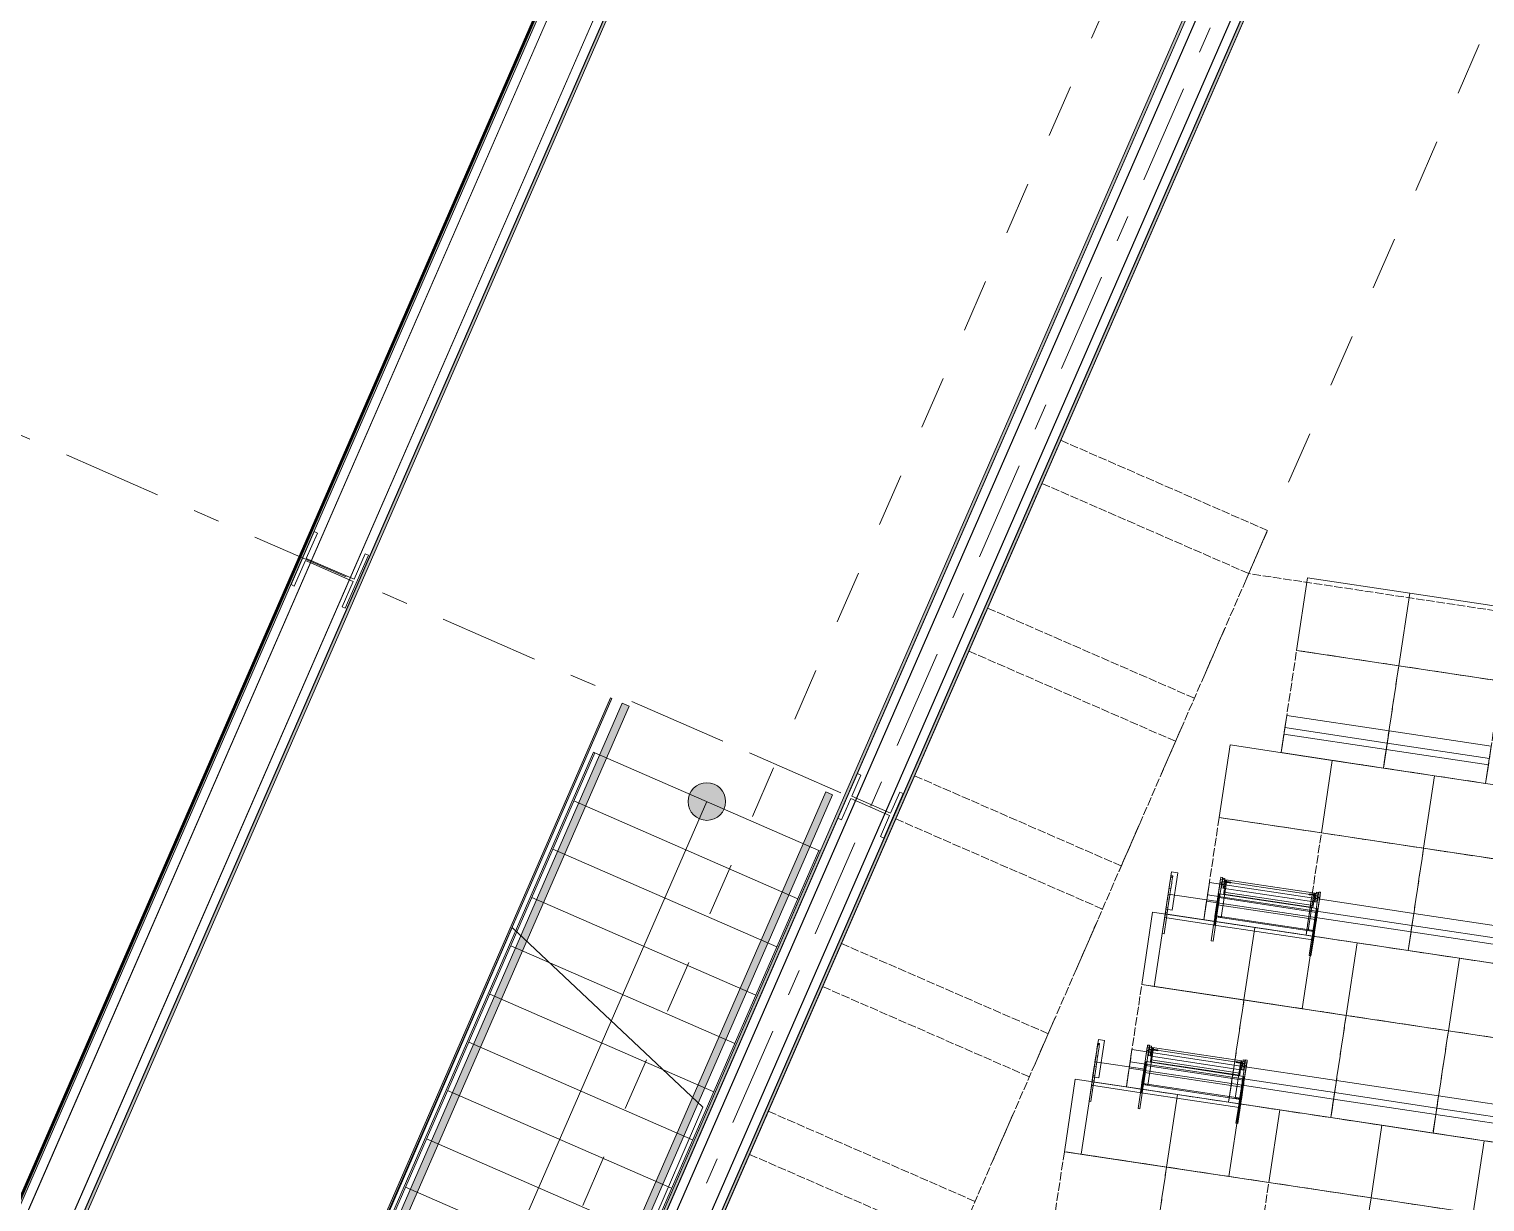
# Model space of a CAD drawing. Header units: millimetres. Extents: x -50172 to 74273, y -80883 to 11206.
# Drawn here: x -38031 to -30285, y -61034 to -54797 of the extents above; entities that cross this region are included whole.
import ezdxf
from ezdxf.enums import TextEntityAlignment as Align

# ---------------------------------------------------------------- set-up
doc = ezdxf.new("R2010")
doc.units = ezdxf.units.MM
doc.header["$MEASUREMENT"] = 0
for name, pattern in [('Dashed', [564.444447, 282.222223, -282.222223]), ('Double Dashed', [1093.611073, 529.166651, -211.666656, 141.111112, -211.666656]), ('Hidden Line', [55, 45, -10])]:
    doc.linetypes.add(name, pattern=pattern)
for name, color, linetype in [('A-25-M_Wall_Ext', 7, 'Continuous'), ('A-25-M_Wall_Int', 7, 'Continuous'), ('A-95-MC_Marker_Section_P2.Marker', 7, 'Continuous'), ('COLUMN.IFC Import', 7, 'Continuous'), ('New_A-05-M_Gross_Int_Circulation', 7, 'Continuous'), ('New_A-05-M_Gross_Int_Plant', 7, 'Continuous'), ('New_A-15-MG_Structural_Grid_Phase_2', 7, 'Continuous'), ('New_A-25-M_Wall_Int', 7, 'Continuous'), ('New_A-35-M_FFE-Zone', 7, 'Continuous'), ('New_A-35-M_FFE_Fixed', 7, 'Continuous')]:
    doc.layers.add(name, color=color, linetype=linetype)
for name, color, linetype, lineweight in [('A-25-M_Wall_Ext_Pen_No__1', 7, 'Continuous', 13), ('A-25-M_Wall_Int_Pen_No__1', 7, 'Continuous', 13), ('A-95-MC_Marker_Section_P2.Marker_Pen_No__1', 7, 'Continuous', 13), ('COLUMN.IFC Import_Pen_No__2', 8, 'Continuous', 15), ('New_A-25-M_Wall_Int_Pen_No__1', 7, 'Continuous', 13), ('New_A-30-M_Stair_Pen_No__1', 7, 'Continuous', 13), ('New_A-30-M_Stair_Pen_No__121', 255, 'Continuous', 0), ('New_A-30-M_Stair_Pen_No__191', 7, 'Continuous', 5), ('New_A-30-M_Stair_Pen_No__2', 8, 'Continuous', 15), ('New_A-35-M_FFE_Fixed_Pen_No__101', 252, 'Continuous', 15), ('New_A-35-M_FFE_Fixed_Pen_No__93', 8, 'Continuous', 13), ('New_A-95-P_Drawing_Pen_No__1', 7, 'Continuous', 13), ('New_ArchiCAD Zone Stamps_Pen_No__6', 7, 'Continuous', 35), ('New_ArchiCAD Zone Stamps_Pen_No__9', 7, 'Continuous', 13)]:
    doc.layers.add(name, color=color, linetype=linetype, lineweight=lineweight)
for name, color, linetype, lineweight, true_color in [('A-25-M_Wall_Ext_Pen_No__107', 7, 'Continuous', 15, 0xa6a6a6), ('A-25-M_Wall_Int_Pen_No__107', 7, 'Continuous', 15, 0xa6a6a6), ('A-25-M_Wall_Int_Pen_No__81', 7, 'Continuous', 20, 0x6a6a6a), ('New_A-05-M_Gross_Int_Circulation_Pen_No__74', 7, 'Continuous', 20, 0x606060), ('New_A-05-M_Gross_Int_Plant_Pen_No__74', 7, 'Continuous', 20, 0x606060), ('New_A-15-MG_Structural_Grid_Phase_2_Pen_No__222', 7, 'Continuous', 13, 0x65af33), ('New_A-25-M_Wall_Int_Pen_No__107', 7, 'Continuous', 15, 0xa6a6a6), ('New_A-25-M_Wall_Int_Pen_No__27', 7, 'Continuous', 50, 0x2a2a2a), ('New_A-25-M_Wall_Int_Pen_No__81', 7, 'Continuous', 20, 0x6a6a6a), ('New_A-35-M_FFE-Zone_Pen_No__74', 7, 'Continuous', 20, 0x606060), ('New_A-35-M_FFE_Fixed_Pen_No__102', 7, 'Continuous', 15, 0xcccccc)]:
    doc.layers.add(name, color=color, linetype=linetype, lineweight=lineweight, true_color=true_color)
doc.styles.add('GENERATED_STYLE_1', font='')
doc.styles.add('GENERATED_STYLE_3', font='')
doc.styles.add('GENERATED_STYLE_4', font='')
doc.styles.get('GENERATED_STYLE_1').set_extended_font_data('Arial', bold=True)
doc.styles.get('GENERATED_STYLE_3').set_extended_font_data('Arial')
doc.styles.get('GENERATED_STYLE_4').set_extended_font_data('Swis721 BT')
pattern_1 = [(60, (0, 0), (-43.30127, 25), []), (120, (0, 0), (43.30127, 25), [])]

# ---------------------------------------------------------------- blocks, each defined once
blk = doc.blocks.new('Lecture 1 First_INB 114R_2_1', base_point=(-22395.8, -55564.1))
at = {"layer": 'New_A-35-M_FFE-Zone_Pen_No__74', "linetype": 'Continuous'}
blk.add_line((-29877.6, -50873.6), (-37818.1, -69083.5), dxfattribs=at)
at = {"layer": 'New_ArchiCAD Zone Stamps_Pen_No__9'}
for tag, height, style, p in [('ROOM_NAME', 250, 'GENERATED_STYLE_1', (-23019.3, -54095.7)), ('zoneNameLine2', 250, 'GENERATED_STYLE_1', (-23207.8, -54527.8)), ('ROOM_NUMBER', 200, 'GENERATED_STYLE_3', (-23396.2, -54948.5)), ('measuredAreaCode', 200, 'GENERATED_STYLE_3', (-23553.2, -55308.6)), ('DUMMY_649', 200, 'GENERATED_STYLE_3', (-23245.8, -55442.7)), ('DUMMY_650', 200, 'GENERATED_STYLE_3', (-22616.7, -55717)), ('DUMMY_651', 133.3, 'GENERATED_STYLE_3', (-22337.4, -55823.6))]:
    blk.add_attdef(tag, text='', height=height, rotation=336.44041, dxfattribs=dict(at, style=style)).set_placement(p, align=Align.TOP_LEFT)
blk = doc.blocks.new('VENTS__3_1', base_point=(-30958.5, -71277.4))
at = {"layer": 'New_A-05-M_Gross_Int_Plant_Pen_No__74', "linetype": 'Continuous'}
blk.add_arc((-26782.7, -43787.3), 28124.1, 246.43121, 336.44961, dxfattribs=at)
at = {"layer": 'New_ArchiCAD Zone Stamps_Pen_No__6'}
for tag, height, style, p in [('ROOM_NAME', 250, 'GENERATED_STYLE_1', (-31302.6, -70145.2)), ('zoneNameLine2', 250, 'GENERATED_STYLE_1', (-31491, -70577.3)), ('measuredAreaCode', 200, 'GENERATED_STYLE_3', (-31679.5, -70998)), ('DUMMY_649', 200, 'GENERATED_STYLE_3', (-31372.1, -71132.1)), ('DUMMY_650', 200, 'GENERATED_STYLE_3', (-30882.7, -71345.4)), ('DUMMY_651', 133.3, 'GENERATED_STYLE_3', (-30603.4, -71452))]:
    blk.add_attdef(tag, text='', height=height, rotation=336.44041, dxfattribs=dict(at, style=style)).set_placement(p, align=Align.TOP_LEFT)
blk = doc.blocks.new('Stair 07 _INB 1162_12_1', base_point=(-38481.3, -67611.3))
at = {"layer": 'New_A-05-M_Gross_Int_Circulation_Pen_No__74', "linetype": 'Continuous'}
for p, q in [((-35461.1, -59574.7), (-38097.2, -65664.2)), ((-34446.5, -60530.3), (-35461.1, -59574.7)), ((-38092.7, -68962.8), (-34446.5, -60530.3))]:
    blk.add_line(p, q, dxfattribs=at)
at = {"layer": 'New_ArchiCAD Zone Stamps_Pen_No__9'}
for tag, height, style, p in [('ROOM_NAME', 250, 'GENERATED_STYLE_1', (-38720.6, -66310.5)), ('zoneNameLine2', 250, 'GENERATED_STYLE_1', (-38909, -66742.6)), ('ROOM_NUMBER', 200, 'GENERATED_STYLE_3', (-39097.4, -67163.3)), ('measuredAreaCode', 200, 'GENERATED_STYLE_3', (-39254.5, -67523.4)), ('DUMMY_649', 200, 'GENERATED_STYLE_3', (-38947.1, -67657.5)), ('DUMMY_650', 200, 'GENERATED_STYLE_3', (-38457.7, -67870.9)), ('DUMMY_651', 133.3, 'GENERATED_STYLE_3', (-38178.4, -67977.4))]:
    blk.add_attdef(tag, text='', height=height, rotation=336.44041, dxfattribs=dict(at, style=style)).set_placement(p, align=Align.TOP_LEFT)
blk = doc.blocks.new('Wall_8_1', base_point=(-37960.4, -69409.9))
at = {"layer": 'New_A-25-M_Wall_Int_Pen_No__107', "linetype": 'Continuous'}
for points in [[(-31081, -53596.2), (-37154.1, -67523.3), (-37140.3, -67529.3), (-31067.2, -53602.2)], [(-37415.3, -67409.4), (-37401.6, -67415.4), (-31471.9, -53817.2), (-31485.7, -53811.2)]]:
    blk.add_hatch(color=256, dxfattribs=at).paths.add_polyline_path(points)
at = {"layer": 'New_A-25-M_Wall_Int_Pen_No__81', "linetype": 'Continuous', "lineweight": 0, "true_color": 0x353535}
for points in [[(-31283.6, -53507.8), (-37356.6, -67435), (-37355.7, -67435.4), (-31282.6, -53508.2)], [(-37401.6, -67415.4), (-37400.6, -67415.8), (-31357.5, -53557.3), (-31358.4, -53556.9)], [(-31126.8, -53576.2), (-37199.9, -67503.3), (-37199, -67503.7), (-31125.9, -53576.6)], [(-31081.9, -53595.8), (-37155, -67522.9), (-37154.1, -67523.3), (-31081, -53596.2)]]:
    blk.add_hatch(color=250, dxfattribs=at).paths.add_polyline_path(points)
at = {"layer": 'New_A-25-M_Wall_Int_Pen_No__1', "linetype": 'Continuous'}
for p, q in [((-37356.6, -67435), (-31283.6, -53507.8)), ((-37355.7, -67435.4), (-31282.6, -53508.2)), ((-37400.6, -67415.8), (-31357.5, -53557.3)), ((-37199.9, -67503.3), (-31126.8, -53576.2)), ((-37199, -67503.7), (-31125.9, -53576.6)), ((-37155, -67522.9), (-31081.9, -53595.8)), ((-37154.1, -67523.3), (-31081, -53596.2)), ((-37401.6, -67415.4), (-31471.9, -53817.2))]:
    blk.add_line(p, q, dxfattribs=at)
at = {"layer": 'New_A-25-M_Wall_Int_Pen_No__1', "linetype": 'Continuous', "flags": 128}
for points in [[(-37140.3, -67529.3), (-31067.2, -53602.2)], [(-31485.7, -53811.2), (-37415.3, -67409.4)]]:
    blk.add_lwpolyline(points, dxfattribs=at)
blk = doc.blocks.new('Wall_90_1', base_point=(-32819.6, -48952))
at = {"layer": 'New_A-25-M_Wall_Int_Pen_No__81', "linetype": 'Continuous', "lineweight": 0, "true_color": 0x353535}
blk.add_hatch(color=250, dxfattribs=at).paths.add_polyline_path([(-32819.6, -48952), (-38862.9, -62811.4), (-38862, -62811.8), (-32818.6, -48952.4)])
at = {"layer": 'New_A-25-M_Wall_Int_Pen_No__27', "linetype": 'Continuous', "flags": 128}
for points in [[(-32819.6, -48952), (-38862.9, -62811.4)], [(-38862, -62811.8), (-32818.6, -48952.4)]]:
    blk.add_lwpolyline(points, dxfattribs=at)
blk = doc.blocks.new('Wall_156_1', base_point=(-38294.6, -69816.9))
at = {"layer": 'A-25-M_Wall_Ext_Pen_No__107', "linetype": 'Continuous', "lineweight": 0, "true_color": 0x535353}
for points in [[(-38161.1, -69523.8, 0.417286), (-920.9, -54882.6), (-922.8, -54881.8, -0.417285), (-38160.3, -69522)], [(-38224.1, -69662.2, 0.417299), (-781.4, -54943), (-783.3, -54942.2, -0.417299), (-38223.3, -69660.3)]]:
    blk.add_hatch(color=251, dxfattribs=at).paths.add_polyline_path(points)
at = {"layer": 'A-25-M_Wall_Ext_Pen_No__107', "linetype": 'Continuous'}
h = blk.add_hatch(dxfattribs=at)
h.set_pattern_fill('Plaster_0001', color=256, style=0, pattern_type=2)
h.set_pattern_definition([(201.458, (0, 0), (-63.3617, 161.19955), [0, -100]), (201.458, (-14.85, -98.89), (-63.3617, 161.19955), [0, -100])])
h.paths.add_polyline_path([(-38160.3, -69522, 0.417285), (-922.8, -54881.8), (-936.5, -54875.8, -0.417284), (-38154.1, -69508.4)])
h = blk.add_hatch(dxfattribs=at)
h.set_pattern_fill('Batt_Insulation_0001', color=256, style=0, pattern_type=2)
h.set_pattern_definition(pattern_1)
h.paths.add_polyline_path([(-38283.4, -69792.3, 0.417312), (-650.2, -54999.7), (-673.1, -54989.8, -0.41731), (-38273, -69769.5)])
h = blk.add_hatch(dxfattribs=at)
h.set_pattern_fill('Batt_Insulation_0001', color=256, style=0, pattern_type=2)
h.set_pattern_definition(pattern_1)
h.paths.add_polyline_path([(-38273, -69769.5, 0.41731), (-673.1, -54989.8), (-764.9, -54950.1, -0.417301), (-38231.6, -69678.5)])
h = blk.add_hatch(dxfattribs=at)
h.set_pattern_fill('Plywood_0001', color=256, style=0, pattern_type=2)
h.set_pattern_definition([(0, (0, 0), (0, 200), [])])
h.paths.add_polyline_path([(-38231.6, -69678.5, 0.417301), (-764.9, -54950.1), (-781.4, -54943, -0.417299), (-38224.1, -69662.2)])
blk.add_hatch(color=256, dxfattribs=at).paths.add_polyline_path([(-38294.6, -69816.9, 0.417314), (-625.4, -55010.5), (-650.2, -54999.7, -0.417312), (-38283.4, -69792.3)])
at = {"layer": 'A-25-M_Wall_Ext_Pen_No__1', "linetype": 'Continuous'}
for radius, start, end in [(28147.8, 246.16247, 336.76276), (28145.8, 246.16252, 336.76277), (28130.8, 246.16287, 336.76285), (28417.8, 246.15624, 336.76122), (28317.8, 246.15854, 336.76179), (28299.8, 246.15895, 336.76189), (28297.8, 246.159, 336.7619), (28469.8, 246.15506, 336.76093), (28442.8, 246.15567, 336.76108)]:
    blk.add_arc((-26785.3, -43777.2), radius, start, end, dxfattribs=at)
blk = doc.blocks.new('Wall_174_1', base_point=(-32635.2, -49419.9))
at = {"layer": 'A-25-M_Wall_Int_Pen_No__107', "linetype": 'Continuous'}
for points in [[(-38684.5, -62442.2), (-32810.9, -48972.3), (-32818.7, -48952.6), (-38698.2, -62436.2)], [(-34074.2, -52682.5), (-38546.4, -62938.5), (-38532.6, -62944.5), (-34060.5, -52688.5)]]:
    blk.add_hatch(color=256, dxfattribs=at).paths.add_polyline_path(points)
at = {"layer": 'A-25-M_Wall_Int_Pen_No__81', "linetype": 'Continuous', "lineweight": 0, "true_color": 0x353535}
for points in [[(-38695.5, -62470), (-32810.4, -48973.6), (-32810.9, -48972.3), (-38696.5, -62469.7)], [(-38798.4, -62828.6), (-32785.1, -49038.1), (-32785.6, -49036.8), (-38799.4, -62828.2)], [(-38591.3, -62919), (-32668.3, -49335.6), (-32668.8, -49334.3), (-38592.2, -62918.6)], [(-34069.1, -52668.4), (-38547.3, -62938.1), (-38546.4, -62938.5), (-34068.2, -52668.8)]]:
    blk.add_hatch(color=250, dxfattribs=at).paths.add_polyline_path(points)
at = {"layer": 'A-25-M_Wall_Int_Pen_No__1', "linetype": 'Continuous'}
for p, q in [((-38695.5, -62470), (-32810.4, -48973.6)), ((-38684.5, -62442.2), (-32810.9, -48972.3)), ((-38799.4, -62828.2), (-32785.6, -49036.8)), ((-38798.4, -62828.6), (-32785.1, -49038.1)), ((-38592.2, -62918.6), (-32668.8, -49334.3)), ((-38591.3, -62919), (-32668.3, -49335.6)), ((-38547.3, -62938.1), (-32643.5, -49398.8)), ((-38546.4, -62938.5), (-34068.2, -52668.8))]:
    blk.add_line(p, q, dxfattribs=at)
at = {"layer": 'A-25-M_Wall_Int_Pen_No__1', "linetype": 'Continuous', "flags": 128}
for points in [[(-32818.7, -48952.6), (-38698.2, -62436.2)], [(-38532.6, -62944.5), (-34060.5, -52688.5)]]:
    blk.add_lwpolyline(points, dxfattribs=at)
blk = doc.blocks.new('Standard grid marker_2')
at = {"layer": 'New_A-15-MG_Structural_Grid_Phase_2_Pen_No__222', "linetype": 'Double Dashed'}
for p, q in [((705.1, 0), (13419.3, 0)), ((13419.3, 0), (14124.4, 0))]:
    blk.add_line(p, q, dxfattribs=at)
at = {"layer": 'New_A-15-MG_Structural_Grid_Phase_2_Pen_No__222', "style": 'GENERATED_STYLE_4'}
blk.add_attdef('AC_MarkerText_1', text='', height=350, rotation=359.99987, dxfattribs=at).set_placement((-500, 42.7), align=Align.MIDDLE_CENTER)
blk = doc.blocks.new('Standard grid marker_7')
at = {"layer": 'New_A-15-MG_Structural_Grid_Phase_2_Pen_No__222', "linetype": 'Double Dashed'}
blk.add_line((2590.6, 0), (19508, 0), dxfattribs=at)
at = {"layer": 'New_A-15-MG_Structural_Grid_Phase_2_Pen_No__222', "style": 'GENERATED_STYLE_4'}
for tag, p in [('AC_MarkerText_1_0', (-500, 43.3)), ('AC_MarkerText_1_1', (22598.6, 43.3))]:
    blk.add_attdef(tag, text='', height=350, rotation=90, dxfattribs=at).set_placement(p, align=Align.MIDDLE_CENTER)
blk = doc.blocks.new('Standard grid marker_24')
at = {"layer": 'New_A-15-MG_Structural_Grid_Phase_2_Pen_No__222', "linetype": 'Double Dashed'}
blk.add_arc((0, 0), 27977.6, 0, 90.63597, dxfattribs=at)
at = {"layer": 'New_A-15-MG_Structural_Grid_Phase_2_Pen_No__222', "style": 'GENERATED_STYLE_4'}
blk.add_attdef('AC_MarkerText_1', text='', height=350, rotation=90.30663, dxfattribs=at).set_placement((-1326.2, 28008), align=Align.MIDDLE_CENTER)
blk = doc.blocks.new('Stair 07')
at = {"layer": 'New_A-30-M_Stair_Pen_No__2', "linetype": 'Continuous'}
blk.add_hatch(color=256, dxfattribs=at).paths.add_polyline_path([(100, 650, 1), (-100, 650, 1)])
at = {"layer": 'New_A-30-M_Stair_Pen_No__1', "linetype": 'Continuous'}
for p, q in [((0, 1308), (7460, 1308)), ((0, 1300), (0, 1308)), ((0, 1300), (7460, 1300)), ((0, 1300), (0, 0)), ((0, 1300), (0, 0)), ((280, 1300), (280, 0)), ((560, 1300), (560, 0)), ((840, 1300), (840, 0)), ((1120, 1300), (1120, 0)), ((1400, 1300), (1400, 0)), ((1680, 1300), (1680, 0)), ((1960, 1300), (1960, 0)), ((2240, 1300), (2240, 0)), ((2520, 1300), (2520, 0)), ((0, 650), (7460, 650)), ((0, 0), (7460, 0)), ((0, -8), (0, 0)), ((0, -8), (7460, -8))]:
    blk.add_line(p, q, dxfattribs=at)
blk.add_circle((0, 650), 100, dxfattribs=at)
blk = doc.blocks.new('Column 18')
at = {"layer": 'COLUMN.IFC Import_Pen_No__2', "linetype": 'Continuous'}
for p, q in [((-129.4, 133.35), (129.4, 133.35)), ((-129.4, 112.85), (-129.4, 133.35)), ((-6.4, 112.85), (-129.4, 112.85)), ((-6.4, -112.85), (-6.4, 112.85)), ((6.4, 112.85), (6.4, -112.85)), ((129.4, 112.85), (6.4, 112.85)), ((129.4, 133.35), (129.4, 112.85)), ((-129.4, -112.85), (-6.4, -112.85)), ((-129.4, -133.35), (-129.4, -112.85)), ((129.4, -133.35), (-129.4, -133.35)), ((6.4, -112.85), (129.4, -112.85)), ((129.4, -112.85), (129.4, -133.35))]:
    blk.add_line(p, q, dxfattribs=at)
blk = doc.blocks.new('Column 165')
at = {"layer": 'COLUMN.IFC Import_Pen_No__2', "linetype": 'Continuous'}
for p, q in [((-153.7, 157.25), (153.7, 157.25)), ((-153.7, 138.55), (-153.7, 157.25)), ((153.7, 157.25), (153.7, 138.55)), ((-6, 138.55), (-153.7, 138.55)), ((-6, -138.55), (-6, 138.55)), ((6, 138.55), (6, -138.55)), ((153.7, 138.55), (6, 138.55)), ((-153.7, -138.55), (-6, -138.55)), ((-153.7, -157.25), (-153.7, -138.55)), ((6, -138.55), (153.7, -138.55)), ((153.7, -138.55), (153.7, -157.25)), ((153.7, -157.25), (-153.7, -157.25))]:
    blk.add_line(p, q, dxfattribs=at)
blk = doc.blocks.new('Montpelier with surface-row end_2')
at = {"layer": 'New_A-35-M_FFE_Fixed_Pen_No__93', "linetype": 'Continuous'}
for p, q in [((390, 795.2), (0, 795.2)), ((0, 795.2), (0, 0)), ((285, 800), (370, 800)), ((285, 790.4), (285, 800)), ((285, 790.4), (370, 790.4)), ((370, 800), (371, 800)), ((370, 790.4), (370, 800)), ((370, 268.3), (370, 795.2)), ((370, 795.2), (414.6, 795.2)), ((370, 790.4), (371, 790.4)), ((371, 800), (397.3, 800)), ((371, 790.4), (371, 800)), ((371, 790.4), (397.3, 790.4)), ((390, 0), (390, 795.2)), ((397.3, 790.4), (397.3, 800)), ((397.3, 800), (424.7, 800)), ((397.3, 790.4), (424.7, 790.4)), ((414.6, 795.2), (415.5, 795.2)), ((414.6, 268.3), (414.6, 795.2)), ((415.5, 795.2), (416.5, 795.2)), ((416, 799.5), (616, 799.5)), ((416, 799.5), (416, 766)), ((416.5, 795.2), (417.4, 795.2)), ((417.4, 795.2), (418.3, 795.2)), ((418.3, 795.2), (419, 795.2)), ((419, 795.2), (419.6, 795.2)), ((419.6, 795.2), (420, 795.2)), ((420, 795.2), (420.2, 795.2)), ((420.2, 268.3), (420.2, 795.2)), ((420.2, 795.2), (480, 795.2)), ((424.7, 790.4), (424.7, 800)), ((424.7, 800), (470.9, 800)), ((424.7, 790.4), (470.9, 790.4)), ((470.9, 800), (477.4, 800)), ((470.9, 790.4), (470.9, 800)), ((470.9, 790.4), (477.4, 790.4)), ((477.4, 800), (478.6, 800)), ((477.4, 790.4), (477.4, 800)), ((477.4, 790.4), (478.6, 790.4)), ((478.6, 800), (480.7, 800)), ((478.6, 790.4), (480.7, 790.4)), ((480, 795.2), (482.5, 795.2)), ((480, 268.3), (480, 795.2)), ((480.7, 800), (483.7, 800)), ((480.7, 790.4), (483.7, 790.4)), ((482.5, 795.2), (485.7, 795.2)), ((483.7, 800), (487.4, 800)), ((483.7, 790.4), (487.4, 790.4)), ((485.7, 795.2), (489.5, 795.2)), ((487.4, 800), (491.7, 800)), ((487.4, 790.4), (491.7, 790.4)), ((489.5, 795.2), (493.9, 795.2)), ((491.7, 800), (496.6, 800)), ((491.7, 790.4), (496.6, 790.4)), ((493.9, 795.2), (499, 795.2)), ((496.6, 800), (501.7, 800)), ((496.6, 790.4), (501.7, 790.4)), ((499, 795.2), (504.7, 795.2)), ((501.7, 800), (507.1, 800)), ((501.7, 790.4), (507.1, 790.4)), ((504.7, 795.2), (511, 795.2)), ((507.1, 800), (597.9, 800)), ((507.1, 790.4), (507.1, 800)), ((507.1, 790.4), (597.9, 790.4)), ((511, 795.2), (517.9, 795.2)), ((517.9, 795.2), (525.2, 795.2)), ((517.9, 268.3), (517.9, 795.2)), ((525.2, 795.2), (530.9, 795.2)), ((530.9, 795.2), (535, 795.2)), ((535, 795.2), (537.4, 795.2)), ((537.4, 795.2), (538.2, 795.2)), ((538.2, 268.3), (538.2, 795.2)), ((571.6, 787.5), (573.6, 787.5)), ((571.6, 787.5), (571.6, 778.3)), ((571.6, 778.3), (573.6, 778.3)), ((571.6, 777.5), (572.4, 777.5)), ((571.6, 777.5), (571.6, 771.7)), ((572.4, 777.5), (574.9, 777.5)), ((573.6, 787.5), (579.3, 787.5)), ((573.6, 778.3), (579.3, 778.3)), ((574.9, 777.5), (578.9, 777.5)), ((578.9, 777.5), (584, 777.5)), ((579.3, 787.5), (587.8, 787.5)), ((579.3, 778.3), (587.8, 778.3)), ((584, 777.5), (590.1, 777.5)), ((587.8, 787.5), (597.9, 787.5)), ((587.8, 778.3), (597.9, 778.3)), ((589.7, 790.7), (590.2, 790.7)), ((589.7, 790.7), (589.7, 778.3)), ((589.7, 778.3), (590.2, 778.3)), ((590.1, 777.5), (596.6, 777.5)), ((590.2, 790.7), (591.7, 790.7)), ((590.2, 778.3), (591.7, 778.3)), ((591.7, 790.7), (594, 790.7)), ((591.7, 778.3), (594, 778.3)), ((592.1, 790.7), (592.7, 790.7)), ((592.1, 790.7), (592.1, 778.3)), ((592.1, 778.3), (592.7, 778.3)), ((592.7, 790.7), (594.2, 790.7)), ((592.7, 778.3), (594.2, 778.3)), ((594, 790.7), (596.7, 790.7)), ((594, 778.3), (596.7, 778.3)), ((594.2, 790.7), (596.5, 790.7)), ((594.2, 778.3), (596.5, 778.3)), ((596.5, 790.7), (599.1, 790.7)), ((596.5, 778.3), (599.1, 778.3)), ((596.6, 777.5), (603.3, 777.5)), ((596.7, 790.7), (599.4, 790.7)), ((596.7, 778.3), (599.4, 778.3)), ((597.9, 800), (608.1, 800)), ((597.9, 790.4), (597.9, 800)), ((597.9, 790.4), (608.1, 790.4)), ((597.9, 787.5), (608, 787.5)), ((597.9, 778.3), (608, 778.3)), ((599.1, 790.7), (601.8, 790.7)), ((599.1, 778.3), (601.8, 778.3)), ((599.4, 790.7), (601.6, 790.7)), ((599.4, 778.3), (601.6, 778.3)), ((601.6, 790.7), (603.2, 790.7)), ((601.6, 778.3), (603.2, 778.3)), ((601.8, 790.7), (604.1, 790.7)), ((601.8, 778.3), (604.1, 778.3)), ((603.2, 790.7), (603.7, 790.7)), ((603.2, 778.3), (603.7, 778.3)), ((603.3, 777.5), (609.5, 777.5)), ((603.7, 790.7), (603.7, 778.3)), ((604.1, 790.7), (605.6, 790.7)), ((604.1, 778.3), (605.6, 778.3)), ((605.6, 790.7), (606.1, 790.7)), ((605.6, 778.3), (606.1, 778.3)), ((606.1, 790.7), (606.1, 778.3)), ((608, 787.5), (616.5, 787.5)), ((608, 778.3), (616.5, 778.3)), ((608.1, 800), (617, 800)), ((608.1, 790.4), (617, 790.4)), ((609.5, 777.5), (609.5, 771.7)), ((616, 799.5), (616, 766)), ((616.5, 787.5), (622.2, 787.5)), ((616.5, 778.3), (622.2, 778.3)), ((617, 800), (623.5, 800)), ((617, 790.4), (623.5, 790.4)), ((622.2, 787.5), (624.2, 787.5)), ((622.2, 778.3), (624.2, 778.3)), ((623.5, 800), (626.7, 800)), ((623.5, 790.4), (626.7, 790.4)), ((624.2, 787.5), (624.2, 778.3)), ((626.7, 790.4), (626.7, 800)), ((416, 766), (616, 766)), ((541.1, 291.7), (541.1, 771.7)), ((541.1, 771.7), (541.7, 771.7)), ((541.7, 771.7), (543.1, 771.7)), ((543.1, 771.7), (545.3, 771.7)), ((545.3, 771.7), (548.1, 771.7)), ((548.1, 771.7), (551.8, 771.7)), ((551.8, 771.7), (552.7, 771.7)), ((551.8, 291.7), (551.8, 771.7)), ((552.7, 771.7), (554.3, 771.7)), ((554.3, 771.7), (556.3, 771.7)), ((556.3, 771.7), (558.8, 771.7)), ((558.8, 771.7), (561.5, 771.7)), ((561.5, 771.7), (564.4, 771.7)), ((564.4, 771.7), (567.4, 771.7)), ((567.4, 771.7), (570.4, 771.7)), ((570.4, 771.7), (607, 771.7)), ((570.4, 291.7), (570.4, 771.7)), ((571.6, 771.7), (572.4, 771.7)), ((572.4, 771.7), (574.9, 771.7)), ((574.9, 771.7), (578.9, 771.7)), ((578.9, 771.7), (584, 771.7)), ((584, 771.7), (590.1, 771.7)), ((590.1, 771.7), (596.6, 771.7)), ((596.6, 771.7), (603.3, 771.7)), ((603.3, 771.7), (609.5, 771.7)), ((604.5, 771.7), (604.5, 743)), ((604.5, 771.7), (609.5, 771.7)), ((604.5, 743), (609.5, 743)), ((607, 771.7), (609.5, 771.7)), ((607, 291.7), (607, 771.7)), ((609.5, 771.7), (609.5, 743)), ((609.5, 771.7), (611.9, 771.7)), ((611.9, 771.7), (613.9, 771.7)), ((613.9, 771.7), (615.5, 771.7)), ((615.5, 771.7), (616.8, 771.7)), ((616.8, 771.7), (617.6, 771.7)), ((617.6, 771.7), (617.9, 771.7)), ((617.9, 291.7), (617.9, 771.7)), ((604.5, 291.7), (604.5, 320.5)), ((604.5, 320.5), (609.5, 320.5)), ((609.5, 291.7), (609.5, 320.5)), ((285, 273.1), (370, 273.1)), ((285, 263.5), (285, 273.1)), ((285, 263.5), (370, 263.5)), ((370, 273.1), (371, 273.1)), ((370, 263.5), (370, 273.1)), ((370, 268.3), (414.6, 268.3)), ((370, 263.5), (371, 263.5)), ((370.4, 0), (370.4, 268.3)), ((370.4, 268.3), (390, 268.3)), ((371, 273.1), (397.3, 273.1)), ((371, 263.5), (371, 273.1)), ((371, 263.5), (397.3, 263.5)), ((390, 268.3), (497, 268.3)), ((390, 0), (390, 268.3)), ((397.3, 273.1), (424.7, 273.1)), ((397.3, 263.5), (397.3, 273.1)), ((397.3, 263.5), (424.7, 263.5)), ((414.6, 268.3), (415.5, 268.3)), ((415.5, 268.3), (416.5, 268.3)), ((416, 263.5), (416, 297)), ((416, 297), (616, 297)), ((416, 263.5), (616, 263.5)), ((416.5, 268.3), (417.4, 268.3)), ((417.4, 268.3), (418.3, 268.3)), ((418.3, 268.3), (419, 268.3)), ((419, 268.3), (419.6, 268.3)), ((419.6, 268.3), (420, 268.3)), ((420, 268.3), (420.2, 268.3)), ((420.2, 268.3), (480, 268.3)), ((424.7, 273.1), (470.9, 273.1)), ((424.7, 263.5), (424.7, 273.1)), ((424.7, 263.5), (470.9, 263.5)), ((470.9, 273.1), (477.4, 273.1)), ((470.9, 263.5), (470.9, 273.1)), ((470.9, 263.5), (477.4, 263.5)), ((477.4, 273.1), (478.6, 273.1)), ((477.4, 263.5), (477.4, 273.1)), ((477.4, 263.5), (478.6, 263.5)), ((478.6, 273.1), (480.7, 273.1)), ((478.6, 263.5), (480.7, 263.5)), ((480, 268.3), (482.5, 268.3)), ((480.7, 273.1), (483.7, 273.1)), ((480.7, 263.5), (483.7, 263.5)), ((482.5, 268.3), (485.7, 268.3)), ((483.7, 273.1), (487.4, 273.1)), ((483.7, 263.5), (487.4, 263.5)), ((485.7, 268.3), (489.5, 268.3)), ((487.4, 273.1), (491.7, 273.1)), ((487.4, 263.5), (491.7, 263.5)), ((489.5, 268.3), (493.9, 268.3)), ((491.7, 273.1), (496.6, 273.1)), ((491.7, 263.5), (496.6, 263.5)), ((493.9, 268.3), (499, 268.3)), ((496.6, 273.1), (501.7, 273.1)), ((496.6, 263.5), (501.7, 263.5)), ((497, 0), (497, 268.3)), ((499, 268.3), (504.7, 268.3)), ((501.7, 273.1), (507.1, 273.1)), ((501.7, 263.5), (507.1, 263.5)), ((504.7, 268.3), (511, 268.3)), ((507.1, 273.1), (597.9, 273.1)), ((507.1, 263.5), (507.1, 273.1)), ((507.1, 263.5), (597.9, 263.5)), ((511, 268.3), (517.9, 268.3)), ((517.9, 268.3), (525.2, 268.3)), ((525.2, 268.3), (530.9, 268.3)), ((530.9, 268.3), (535, 268.3)), ((535, 268.3), (537.4, 268.3)), ((537.4, 268.3), (538.2, 268.3)), ((541.1, 291.7), (541.7, 291.7)), ((541.7, 291.7), (543.1, 291.7)), ((543.1, 291.7), (545.3, 291.7)), ((545.3, 291.7), (548.1, 291.7)), ((548.1, 291.7), (551.8, 291.7)), ((551.8, 291.7), (552.7, 291.7)), ((552.7, 291.7), (554.3, 291.7)), ((554.3, 291.7), (556.3, 291.7)), ((556.3, 291.7), (558.8, 291.7)), ((558.8, 291.7), (561.5, 291.7)), ((561.5, 291.7), (564.4, 291.7)), ((564.4, 291.7), (567.4, 291.7)), ((567.4, 291.7), (570.4, 291.7)), ((570.4, 291.7), (607, 291.7)), ((571.6, 286), (571.6, 291.7)), ((571.6, 291.7), (572.4, 291.7)), ((571.6, 286), (572.4, 286)), ((571.6, 285.2), (573.6, 285.2)), ((571.6, 275.9), (571.6, 285.2)), ((571.6, 275.9), (573.6, 275.9)), ((572.4, 291.7), (574.9, 291.7)), ((572.4, 286), (574.9, 286)), ((573.6, 285.2), (579.3, 285.2)), ((573.6, 275.9), (579.3, 275.9)), ((574.9, 291.7), (578.9, 291.7)), ((574.9, 286), (578.9, 286)), ((578.9, 291.7), (584, 291.7)), ((578.9, 286), (584, 286)), ((579.3, 285.2), (587.8, 285.2)), ((579.3, 275.9), (587.8, 275.9)), ((584, 291.7), (590.1, 291.7)), ((584, 286), (590.1, 286)), ((587.8, 285.2), (597.9, 285.2)), ((587.8, 275.9), (597.9, 275.9)), ((589.7, 272.8), (589.7, 285.2)), ((589.7, 285.2), (590.2, 285.2)), ((589.7, 272.8), (590.2, 272.8)), ((590.1, 291.7), (596.6, 291.7)), ((590.1, 286), (596.6, 286)), ((590.2, 285.2), (591.7, 285.2)), ((590.2, 272.8), (591.7, 272.8)), ((591.7, 285.2), (594, 285.2)), ((591.7, 272.8), (594, 272.8)), ((592.1, 272.8), (592.1, 285.2)), ((592.1, 285.2), (592.7, 285.2)), ((592.1, 272.8), (592.7, 272.8)), ((592.7, 285.2), (594.2, 285.2)), ((592.7, 272.8), (594.2, 272.8)), ((594, 285.2), (596.7, 285.2)), ((594, 272.8), (596.7, 272.8)), ((594.2, 285.2), (596.5, 285.2)), ((594.2, 272.8), (596.5, 272.8)), ((596.5, 285.2), (599.1, 285.2)), ((596.5, 272.8), (599.1, 272.8)), ((596.6, 291.7), (603.3, 291.7)), ((596.6, 286), (603.3, 286)), ((596.7, 285.2), (599.4, 285.2)), ((596.7, 272.8), (599.4, 272.8)), ((597.9, 285.2), (608, 285.2)), ((597.9, 275.9), (608, 275.9)), ((597.9, 273.1), (608.1, 273.1)), ((597.9, 263.5), (597.9, 273.1)), ((597.9, 263.5), (608.1, 263.5)), ((599.1, 285.2), (601.8, 285.2)), ((599.1, 272.8), (601.8, 272.8)), ((599.4, 285.2), (601.6, 285.2)), ((599.4, 272.8), (601.6, 272.8)), ((601.6, 285.2), (603.2, 285.2)), ((601.6, 272.8), (603.2, 272.8)), ((601.8, 285.2), (604.1, 285.2)), ((601.8, 272.8), (604.1, 272.8)), ((603.2, 285.2), (603.7, 285.2)), ((603.2, 272.8), (603.7, 272.8)), ((603.3, 291.7), (609.5, 291.7)), ((603.3, 286), (609.5, 286)), ((603.7, 272.8), (603.7, 285.2)), ((604.1, 285.2), (605.6, 285.2)), ((604.1, 272.8), (605.6, 272.8)), ((604.5, 291.7), (609.5, 291.7)), ((605.6, 285.2), (606.1, 285.2)), ((605.6, 272.8), (606.1, 272.8)), ((606.1, 272.8), (606.1, 285.2)), ((607, 291.7), (609.5, 291.7)), ((608, 285.2), (616.5, 285.2)), ((608, 275.9), (616.5, 275.9)), ((608.1, 273.1), (617, 273.1)), ((608.1, 263.5), (617, 263.5)), ((609.5, 291.7), (611.9, 291.7)), ((609.5, 286), (609.5, 291.7)), ((611.9, 291.7), (613.9, 291.7)), ((613.9, 291.7), (615.5, 291.7)), ((615.5, 291.7), (616.8, 291.7)), ((616, 263.5), (616, 297)), ((616.5, 285.2), (622.2, 285.2)), ((616.5, 275.9), (622.2, 275.9)), ((616.8, 291.7), (617.6, 291.7)), ((617, 273.1), (623.5, 273.1)), ((617, 263.5), (623.5, 263.5)), ((617.6, 291.7), (617.9, 291.7)), ((622.2, 285.2), (624.2, 285.2)), ((622.2, 275.9), (624.2, 275.9)), ((623.5, 273.1), (626.7, 273.1)), ((623.5, 263.5), (626.7, 263.5)), ((624.2, 275.9), (624.2, 285.2)), ((626.7, 263.5), (626.7, 273.1)), ((0, 0), (390, 0)), ((285, 9.6), (285, 0)), ((370, 9.6), (285, 9.6)), ((370, 0), (285, 0)), ((370, 9.6), (370, 0)), ((371, 9.6), (370, 9.6)), ((371, 0), (370, 0)), ((370.4, 0), (390, 0)), ((371, 9.6), (371, 0)), ((397.3, 9.6), (371, 9.6)), ((397.3, 0), (371, 0)), ((390, 0), (497, 0)), ((424.7, 9.6), (397.3, 9.6)), ((397.3, 9.6), (397.3, 0)), ((424.7, 0), (397.3, 0)), ((416, 0), (416, 33.5)), ((416, 33.5), (616, 33.5)), ((416, 0), (616, 0)), ((470.9, 9.6), (424.7, 9.6)), ((424.7, 9.6), (424.7, 0)), ((470.9, 0), (424.7, 0)), ((477.4, 9.6), (470.9, 9.6)), ((470.9, 9.6), (470.9, 0)), ((477.4, 0), (470.9, 0)), ((495.7, 9.6), (477.4, 9.6)), ((495.7, 0), (477.4, 0)), ((528.2, 9.6), (495.7, 9.6)), ((528.2, 0), (495.7, 0)), ((530.6, 9.6), (528.2, 9.6)), ((528.2, 9.6), (528.2, 0)), ((530.6, 0), (528.2, 0)), ((534.9, 9.6), (530.6, 9.6)), ((534.9, 0), (530.6, 0)), ((540.8, 9.6), (534.9, 9.6)), ((540.8, 0), (534.9, 0)), ((548.2, 9.6), (540.8, 9.6)), ((548.2, 0), (540.8, 0)), ((556.9, 9.6), (548.2, 9.6)), ((556.9, 0), (548.2, 0)), ((566.6, 9.6), (556.9, 9.6)), ((566.6, 0), (556.9, 0)), ((576.9, 9.6), (566.6, 9.6)), ((576.9, 0), (566.6, 0)), ((587.6, 9.6), (576.9, 9.6)), ((587.6, 0), (576.9, 0)), ((591, 9.6), (587.6, 9.6)), ((587.6, 9.6), (587.6, 0)), ((591, 0), (587.6, 0)), ((592, 9.6), (591, 9.6)), ((591, 9.6), (591, 0)), ((592, 0), (591, 0)), ((592.9, 9.6), (592, 9.6)), ((592.9, 0), (592, 0)), ((593.8, 9.6), (592.9, 9.6)), ((593.8, 0), (592.9, 0)), ((594.6, 9.6), (593.8, 9.6)), ((594.6, 0), (593.8, 0)), ((595.2, 9.6), (594.6, 9.6)), ((595.2, 0), (594.6, 0)), ((595.6, 9.6), (595.2, 9.6)), ((595.6, 0), (595.2, 0)), ((595.9, 9.6), (595.6, 9.6)), ((595.9, 0), (595.6, 0)), ((596, 9.6), (595.9, 9.6)), ((596, 0), (595.9, 0)), ((596, 9.6), (596, 0)), ((616, 0), (616, 33.5))]:
    blk.add_line(p, q, dxfattribs=at)
blk = doc.blocks.new('Cutting Plane_6_1', base_point=(-15692.4, -10945.9))
at = {"layer": 'A-95-MC_Marker_Section_P2.Marker_Pen_No__1', "linetype": 'Dashed'}
blk.add_line((-20307.7, -27164.2), (-38549.4, -68998.4), dxfattribs=at)

msp = doc.modelspace()

# ---------------------------------------------------------------- hatches: boundary and pattern name
at = {"layer": 'New_A-30-M_Stair_Pen_No__121', "linetype": 'Continuous'}
for points in [[(-34937.2, -58353.9), (-34929.9, -58357.1), (-38032.2, -65471.9), (-38039.6, -65468.7)], [(-38029.2, -65615.4), (-37992.9, -65631.2), (-34838.4, -58397), (-34874.7, -58381.2)], [(-37014.1, -66241.2), (-36961.8, -66220.4), (-33756.2, -58868.9), (-33792.5, -58853.1)]]:
    msp.add_hatch(color=256, dxfattribs=at).paths.add_polyline_path(points)

# ---------------------------------------------------------------- linework, layer by layer
at = {"layer": 'New_A-30-M_Stair_Pen_No__191', "linetype": 'Continuous', "flags": 128}
for points in [[(-34937.2, -58353.9), (-34929.9, -58357.1), (-38032.2, -65471.9), (-38039.6, -65468.7)], [(-38029.2, -65615.4), (-37992.9, -65631.2), (-34838.4, -58397), (-34874.7, -58381.2)], [(-37014.1, -66241.2), (-36961.8, -66220.4), (-33756.2, -58868.9), (-33792.5, -58853.1)]]:
    msp.add_lwpolyline(points, close=True, dxfattribs=at)
at = {"layer": 'New_A-35-M_FFE_Fixed_Pen_No__101', "linetype": 'Hidden Line', "flags": 128}
for points in [[(-32608.8, -60139.3), (-33708.8, -59659.7)], [(-32708.7, -60368.5), (-33808.7, -59888.8)], [(-32997.8, -61031.3), (-34097.8, -60551.7)], [(-34197.7, -60780.9), (-33097.7, -61260.5)]]:
    msp.add_lwpolyline(points, dxfattribs=at)
at = {"layer": 'New_A-35-M_FFE_Fixed_Pen_No__102', "linetype": 'Hidden Line', "flags": 128}
for points in [[(-32541.9, -56983.5), (-31441.9, -57463.2), (-35820.5, -67504.8), (-36920.5, -67025.1)], [(-31369.1, -58644.7), (-31287.2, -58100.8), (-30743.3, -58182.6), (-30825.2, -58726.5)], [(-30825.2, -58726.5), (-30743.3, -58182.6), (-30199.5, -58264.5), (-30281.3, -58808.4)], [(-31237, -59615.1), (-31155.2, -59071.2), (-31699.1, -58989.4), (-31780.9, -59533.3)], [(-31237, -59615.1), (-31155.2, -59071.2), (-30611.3, -59153.1), (-30693.2, -59697)], [(-30693.2, -59697), (-30611.3, -59153.1), (-30067.4, -59235), (-30149.3, -59778.8)], [(-32192.8, -60421.9), (-32110.9, -59878), (-31567, -59959.8), (-31648.9, -60503.7)], [(-31648.9, -60503.7), (-31567, -59959.8), (-31023.2, -60041.7), (-31105, -60585.6)], [(-31105, -60585.6), (-31023.2, -60041.7), (-30479.3, -60123.6), (-30561.1, -60667.4)], [(-30561.1, -60667.4), (-30479.3, -60123.6), (-29935.4, -60205.4), (-30017.3, -60749.3)], [(-32060.7, -61392.3), (-31978.9, -60848.4), (-32522.7, -60766.6), (-32604.6, -61310.4)], [(-31516.9, -61474.2), (-31435, -60930.3), (-31978.9, -60848.4), (-32060.7, -61392.3)], [(-31516.9, -61474.2), (-31435, -60930.3), (-30891.1, -61012.2), (-30973, -61556)], [(-30973, -61556), (-30891.1, -61012.2), (-30347.3, -61094), (-30429.1, -61637.9)]]:
    msp.add_lwpolyline(points, close=True, dxfattribs=at)
for points in [[(-32641.8, -57212.7), (-31541.8, -57692.3)], [(-25494.8, -58602.5), (-31541.8, -57692.3)], [(-32930.8, -57875.6), (-31830.9, -58355.2)], [(-33030.8, -58104.7), (-31930.8, -58584.4)], [(-33319.8, -58767.6), (-32219.8, -59247.3)], [(-32319.8, -59476.4), (-33419.7, -58996.8)]]:
    msp.add_lwpolyline(points, dxfattribs=at)
at = {"layer": 'New_A-35-M_FFE_Fixed_Pen_No__102', "linetype": 'Continuous', "flags": 128}
for points in [[(-31229.2, -57715.1), (-30685.3, -57797), (-30743.3, -58182.6), (-31287.2, -58100.8)], [(-30685.3, -57797), (-30141.4, -57878.8), (-30199.5, -58264.5), (-30743.3, -58182.6)], [(-31369.1, -58644.7), (-30825.2, -58726.5), (-30795.4, -58528.7), (-31339.3, -58446.9)], [(-31349.1, -58511.7), (-31339.3, -58446.9), (-30795.4, -58528.7), (-30805.2, -58593.6)], [(-31369.1, -58644.7), (-31354.2, -58545.8), (-30810.3, -58627.6), (-30825.2, -58726.5)], [(-30825.2, -58726.5), (-30281.3, -58808.4), (-30251.6, -58610.6), (-30795.4, -58528.7)], [(-30805.2, -58593.6), (-30795.4, -58528.7), (-30251.6, -58610.6), (-30261.3, -58675.4)], [(-31097.1, -58685.6), (-31641, -58603.7), (-31699.1, -58989.4), (-31155.2, -59071.2)], [(-30825.2, -58726.5), (-30810.3, -58627.6), (-30266.4, -58709.5), (-30281.3, -58808.4)], [(-31097.1, -58685.6), (-30553.3, -58767.4), (-30611.3, -59153.1), (-31155.2, -59071.2)], [(-30553.3, -58767.4), (-30009.4, -58849.3), (-30067.4, -59235), (-30611.3, -59153.1)], [(-31237, -59615.1), (-31780.9, -59533.3), (-31751.2, -59335.5), (-31207.3, -59417.3)], [(-31217, -59482.2), (-31207.3, -59417.3), (-31751.2, -59335.5), (-31760.9, -59400.3)], [(-31237, -59615.1), (-31222.2, -59516.2), (-31766, -59434.4), (-31780.9, -59533.3)], [(-31237, -59615.1), (-30693.2, -59697), (-30663.4, -59499.2), (-31207.3, -59417.3)], [(-31217, -59482.2), (-31207.3, -59417.3), (-30663.4, -59499.2), (-30673.2, -59564)], [(-32052.9, -59492.3), (-31509, -59574.2), (-31567, -59959.8), (-32110.9, -59878)], [(-31237, -59615.1), (-31222.2, -59516.2), (-30678.3, -59598.1), (-30693.2, -59697)], [(-30693.2, -59697), (-30149.3, -59778.8), (-30119.5, -59581.1), (-30663.4, -59499.2)], [(-30673.2, -59564), (-30663.4, -59499.2), (-30119.5, -59581.1), (-30129.3, -59645.9)], [(-31509, -59574.2), (-30965.1, -59656), (-31023.2, -60041.7), (-31567, -59959.8)], [(-30693.2, -59697), (-30678.3, -59598.1), (-30134.4, -59679.9), (-30149.3, -59778.8)], [(-30965.1, -59656), (-30421.2, -59737.9), (-30479.3, -60123.6), (-31023.2, -60041.7)], [(-30421.2, -59737.9), (-29877.4, -59819.8), (-29935.4, -60205.4), (-30479.3, -60123.6)], [(-32192.8, -60421.9), (-31648.9, -60503.7), (-31619.1, -60305.9), (-32163, -60224.1)], [(-32172.8, -60288.9), (-32163, -60224.1), (-31619.1, -60305.9), (-31628.9, -60370.8)], [(-32192.8, -60421.9), (-32177.9, -60323), (-31634, -60404.8), (-31648.9, -60503.7)], [(-31648.9, -60503.7), (-31105, -60585.6), (-31075.2, -60387.8), (-31619.1, -60305.9)], [(-31628.9, -60370.8), (-31619.1, -60305.9), (-31075.2, -60387.8), (-31085, -60452.6)], [(-31920.8, -60462.8), (-32464.7, -60380.9), (-32522.7, -60766.6), (-31978.9, -60848.4)], [(-31648.9, -60503.7), (-31634, -60404.8), (-31090.1, -60486.7), (-31105, -60585.6)], [(-31105, -60585.6), (-30561.1, -60667.4), (-30531.4, -60469.7), (-31075.2, -60387.8)], [(-31085, -60452.6), (-31075.2, -60387.8), (-30531.4, -60469.7), (-30541.1, -60534.5)], [(-31377, -60544.6), (-31920.8, -60462.8), (-31978.9, -60848.4), (-31435, -60930.3)], [(-31105, -60585.6), (-31090.1, -60486.7), (-30546.3, -60568.5), (-30561.1, -60667.4)], [(-30561.1, -60667.4), (-30017.3, -60749.3), (-29987.5, -60551.5), (-30531.4, -60469.7)], [(-30541.1, -60534.5), (-30531.4, -60469.7), (-29987.5, -60551.5), (-29997.3, -60616.4)], [(-31377, -60544.6), (-30833.1, -60626.5), (-30891.1, -61012.2), (-31435, -60930.3)], [(-30561.1, -60667.4), (-30546.3, -60568.5), (-30002.4, -60650.4), (-30017.3, -60749.3)], [(-30833.1, -60626.5), (-30289.2, -60708.4), (-30347.3, -61094), (-30891.1, -61012.2)], [(-30289.2, -60708.4), (-29745.3, -60790.2), (-29803.4, -61175.9), (-30347.3, -61094)]]:
    msp.add_lwpolyline(points, close=True, dxfattribs=at)
at = {"layer": 'New_A-95-P_Drawing_Pen_No__1', "linetype": 'Dashed'}
msp.add_line((-29186.9, -52291.8), (-35923.4, -67740.7), dxfattribs=at)
at = {"layer": 'New_A-95-P_Drawing_Pen_No__1', "linetype": 'Continuous'}
msp.add_arc((-26783.5, -43782), 28261, 246.82787, 336.44041, dxfattribs=at)

# ---------------------------------------------------------------- block references
at = {"layer": 'A-25-M_Wall_Ext', "color": 250, "lineweight": 50, "true_color": 0x2a2a2a}
msp.add_blockref('Wall_156_1', (-38294.6, -69816.9), dxfattribs=at)
at = {"layer": 'A-25-M_Wall_Int', "color": 250, "lineweight": 50, "true_color": 0x2a2a2a}
msp.add_blockref('Wall_174_1', (-32635.2, -49419.9), dxfattribs=at)
at = {"layer": 'A-95-MC_Marker_Section_P2.Marker'}
msp.add_blockref('Cutting Plane_6_1', (-15692.4, -10945.9), dxfattribs=at)
at = {"layer": 'COLUMN.IFC Import', "linetype": 'Continuous', "zscale": 1000, "rotation": 66.44041158398767}
for name, p in [('Column 165', (-36431.3, -57672.9)), ('Column 18', (-33553.4, -58927.7))]:
    msp.add_blockref(name, p, dxfattribs=at)
at = {"layer": 'New_A-05-M_Gross_Int_Circulation', "linetype": 'Continuous'}
msp.add_blockref('Stair 07 _INB 1162_12_1', (-38481.3, -67611.3), dxfattribs=at)
at = {"layer": 'New_A-05-M_Gross_Int_Plant', "linetype": 'Continuous'}
msp.add_blockref('VENTS__3_1', (-30958.5, -71277.4), dxfattribs=at)
at = {"layer": 'New_A-15-MG_Structural_Grid_Phase_2', "color": 8, "linetype": 'Continuous', "lineweight": 15, "zscale": 1000}
for name, p, rotation in [('Standard grid marker_24', (-26783.5, -43781.2), 246.1337837427074), ('Standard grid marker_7', (-29541.9, -49731.7), 246.4404115839914), ('Standard grid marker_2', (-46498.1, -53282.6), 336.440536925842)]:
    msp.add_blockref(name, p, dxfattribs=dict(at, rotation=rotation))
at = {"layer": 'New_A-25-M_Wall_Int', "color": 250, "lineweight": 50, "true_color": 0x2a2a2a}
for name, p in [('Wall_90_1', (-32819.6, -48952)), ('Wall_8_1', (-37960.4, -69409.9))]:
    msp.add_blockref(name, p, dxfattribs=at)
at = {"layer": 'New_A-30-M_Stair_Pen_No__1', "linetype": 'Continuous', "xscale": -1, "zscale": 1000, "rotation": 66.44041158399305}
msp.add_blockref('Stair 07', (-33828.9, -59164.5), dxfattribs=at)
at = {"layer": 'New_A-35-M_FFE-Zone', "linetype": 'Continuous'}
msp.add_blockref('Lecture 1 First_INB 114R_2_1', (-22395.8, -55564.1), dxfattribs=at)
at = {"layer": 'New_A-35-M_FFE_Fixed', "color": 251, "linetype": 'Continuous', "lineweight": 20, "true_color": 0x606060, "xscale": -0.9999999999999997, "zscale": 1000, "rotation": 261.4404118616006}
for p in [(-32044, -59888), (-32433.6, -60780)]:
    msp.add_blockref('Montpelier with surface-row end_2', p, dxfattribs=at)

doc.saveas('drawing.dxf')
